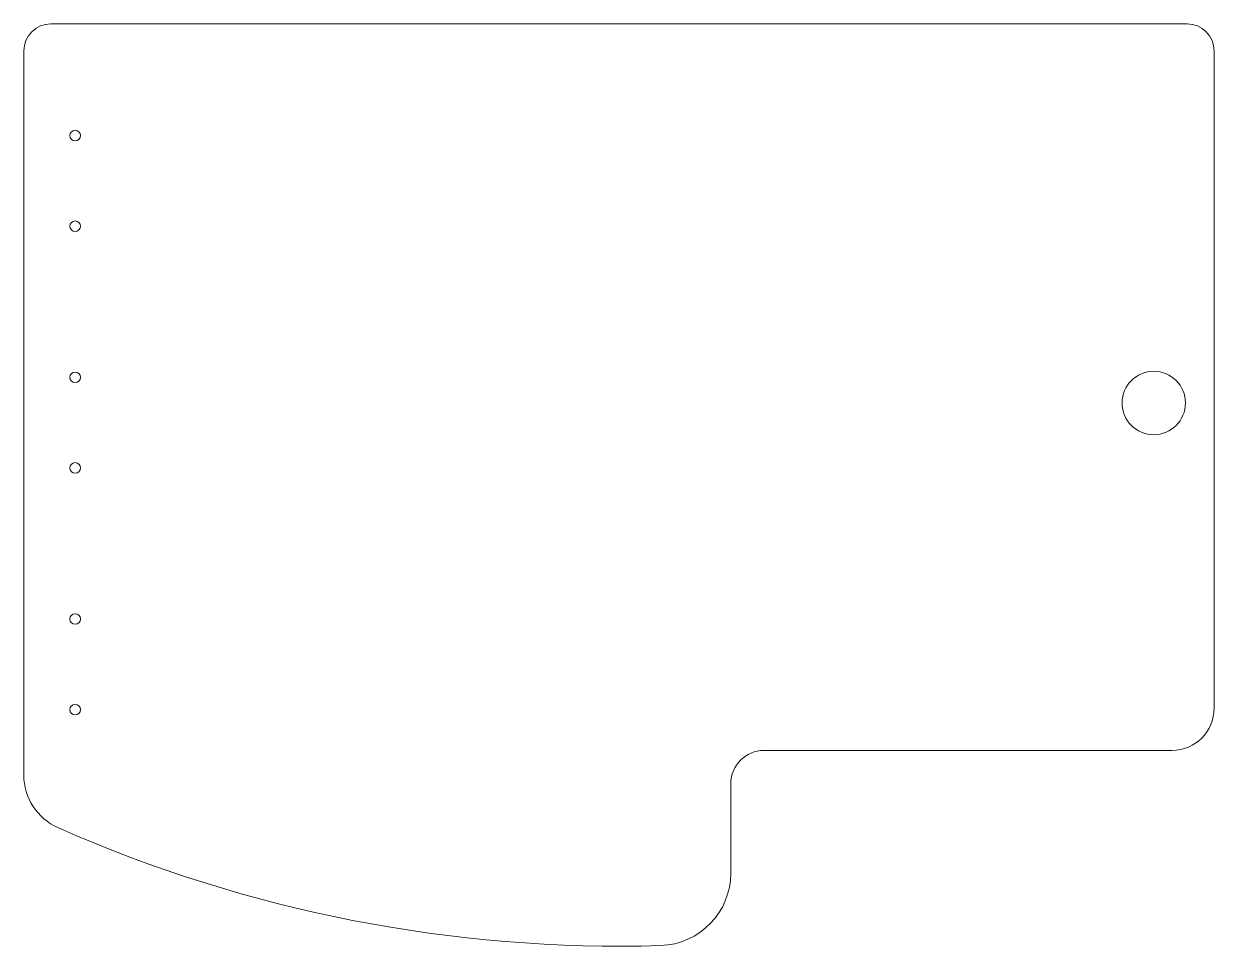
# Paper-space layout '_Frontal' of a CAD drawing. Header units: millimetres. Extents: x -197 to 197, y 26 to 332.
import ezdxf

# ---------------------------------------------------------------- set-up
doc = ezdxf.new("R2010")
doc.units = ezdxf.units.MM

psp = doc.layouts.new('_Frontal')

# ---------------------------------------------------------------- linework, layer by layer
at = {"color": 7, "linetype": 'Continuous', "lineweight": 15}
for p, q in [((188, 331.5), (-188, 331.5)), ((-197, 322.5), (-197, 82.82)), ((197, 105), (197, 322.5)), ((48, 91), (183, 91)), ((37, 50.4), (37, 80))]:
    psp.add_line(p, q, dxfattribs=at)
for centre, radius in [((-180, 294.5), 1.75), ((-180, 264.5), 1.75), ((-180, 214.5), 1.75), ((177, 206), 10.5), ((-180, 184.5), 1.75), ((-180, 134.5), 1.75), ((-180, 104.5), 1.75)]:
    psp.add_circle(centre, radius, dxfattribs=at)
for centre, radius, start, end in [((-188, 322.5), 9, 90, 180), ((188, 322.5), 9, 0, 90), ((183, 105), 14, 270, 0), ((48, 80), 11, 90, 180), ((-178, 82.82), 19, 180, 246.1374), ((0, 485.21), 459, 246.1374, 271.7125), ((13, 50.4), 24, 271.7125, 0)]:
    psp.add_arc(centre, radius, start, end, dxfattribs=at)

doc.saveas('drawing.dxf')
